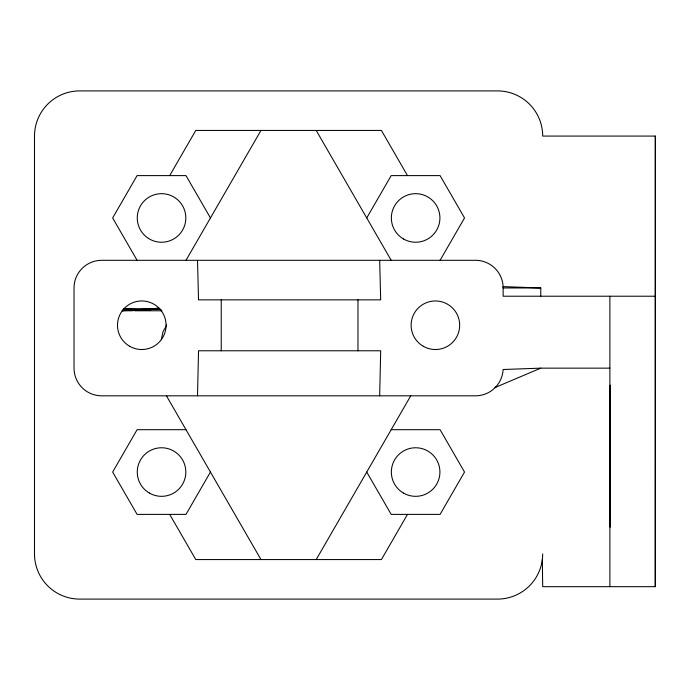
<?xml version="1.0" encoding="UTF-8"?>
<svg xmlns="http://www.w3.org/2000/svg" width="690" height="690" viewBox="0 0 690 690"><rect width="100%" height="100%" fill="white"/><g stroke="black" fill="none" stroke-linecap="round" stroke-linejoin="round"><path stroke-width="1.03" d="M542.34 559.452L542.685 586.673L655.276 586.673L655.388 136.077L542.685 136.077A45.169 45.169 0 0 0 497.507 90.908L79.669 90.908A45.169 45.169 0 0 0 34.5 136.077L34.5 553.923A45.169 45.169 0 0 0 79.669 599.093L497.507 599.093A45.169 45.169 0 0 0 542.685 553.923M379.673 395.819L380.69 350.779L198.53 350.779L197.513 395.819M161.287 339.704L162.987 331.743L166.031 326.465A16.612 16.612 0 0 0 166.626 324.576M169.697 175.605L195.779 130.436L381.406 130.436L407.488 175.605M185.998 260.303L260.975 130.436M210.45 472.046L185.998 514.395L137.094 514.395L112.642 472.046L137.094 429.697L185.998 429.697M366.735 217.954L391.187 175.605L440.091 175.605L464.534 217.954L440.091 260.303M316.21 559.564L410.748 395.819M407.488 514.395L381.406 559.564L195.779 559.564L169.697 514.395M160.554 309.836L161.883 310.371L161.287 310.776L158.95 308.068L131.488 310.776L122.285 310.776L123.795 308.93L150.187 308.93M495.058 387.711L495.989 386.728M495.36 387.401L540.762 368.149L609.882 368.149M122.285 310.776L150.377 308.697L159.77 308.93L147.539 309.836M540.762 368.149L503.122 369.512A27.669 27.669 0 0 1 475.488 395.819L101.697 395.819A27.669 27.669 0 0 1 74.028 368.149L74.028 287.971A27.669 27.669 0 0 1 101.697 260.303L475.488 260.303A27.669 27.669 0 0 1 503.157 287.971L540.762 287.971L540.762 296.217M655.388 296.217L503.157 296.217L503.122 286.609L540.762 287.971M391.187 429.697L440.091 429.697L464.534 472.046L440.091 514.395L391.187 514.395L366.735 472.046M123.795 308.93L150.791 309.594L134.8 310.776L161.287 310.776M316.21 130.436L391.187 260.303M210.45 217.954L185.998 175.605L137.094 175.605L112.642 217.954L137.094 260.303M166.437 395.819L260.975 559.564M197.513 260.303L198.53 299.848L380.69 299.848L379.673 260.303M655.276 136.077L655.276 586.673M610.115 385.158L610.115 527.22M609.882 296.217L609.882 586.673M357.972 299.848L357.972 350.779M221.24 299.848L221.24 350.779M129.642 346.268A24.279 24.279 0 0 0 166.066 325.24A24.279 24.279 0 0 0 129.642 304.212A24.279 24.279 0 0 0 129.642 346.268M423.263 346.268A24.279 24.279 0 0 0 459.678 325.24A24.279 24.279 0 0 0 423.263 304.212A24.279 24.279 0 0 0 423.263 346.268M403.495 238.982A24.279 24.279 0 0 0 439.918 217.954A24.279 24.279 0 0 0 403.495 196.926A24.279 24.279 0 0 0 403.495 238.982M148.385 238.361A24.279 24.279 0 0 0 185.8 219.144A24.279 24.279 0 0 0 150.454 196.357A24.279 24.279 0 0 0 148.385 238.361M149.402 493.074A24.279 24.279 0 0 0 185.826 472.046A24.279 24.279 0 0 0 149.402 451.018A24.279 24.279 0 0 0 149.402 493.074M403.495 493.074A24.279 24.279 0 0 0 439.918 472.046A24.279 24.279 0 0 0 403.495 451.018A24.279 24.279 0 0 0 403.495 493.074"/></g></svg>
